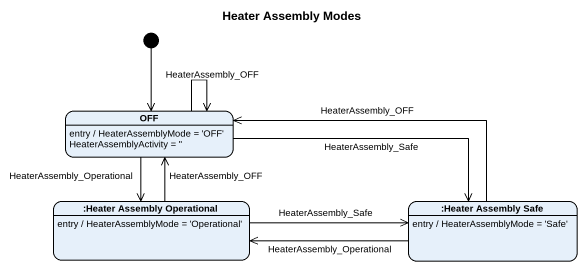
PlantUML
@startuml
title Heater Assembly Modes
hide empty description
state OFF
OFF : entry / HeaterAssemblyMode = 'OFF' HeaterAssemblyActivity = ''
state ":Heater Assembly Operational" as Heater_Assembly_Operational
Heater_Assembly_Operational : entry / HeaterAssemblyMode = 'Operational'
state ":Heater Assembly Safe" as Heater_Assembly_Safe
Heater_Assembly_Safe : entry / HeaterAssemblyMode = 'Safe'
[*] --> OFF
OFF --> OFF : HeaterAssembly_OFF
OFF --> Heater_Assembly_Operational : HeaterAssembly_Operational
OFF -right-> Heater_Assembly_Safe : HeaterAssembly_Safe
Heater_Assembly_Operational -up-> OFF : HeaterAssembly_OFF
Heater_Assembly_Operational -right-> Heater_Assembly_Safe : HeaterAssembly_Safe
Heater_Assembly_Safe -left-> OFF : HeaterAssembly_OFF
Heater_Assembly_Safe -left-> Heater_Assembly_Operational : HeaterAssembly_Operational
@enduml
